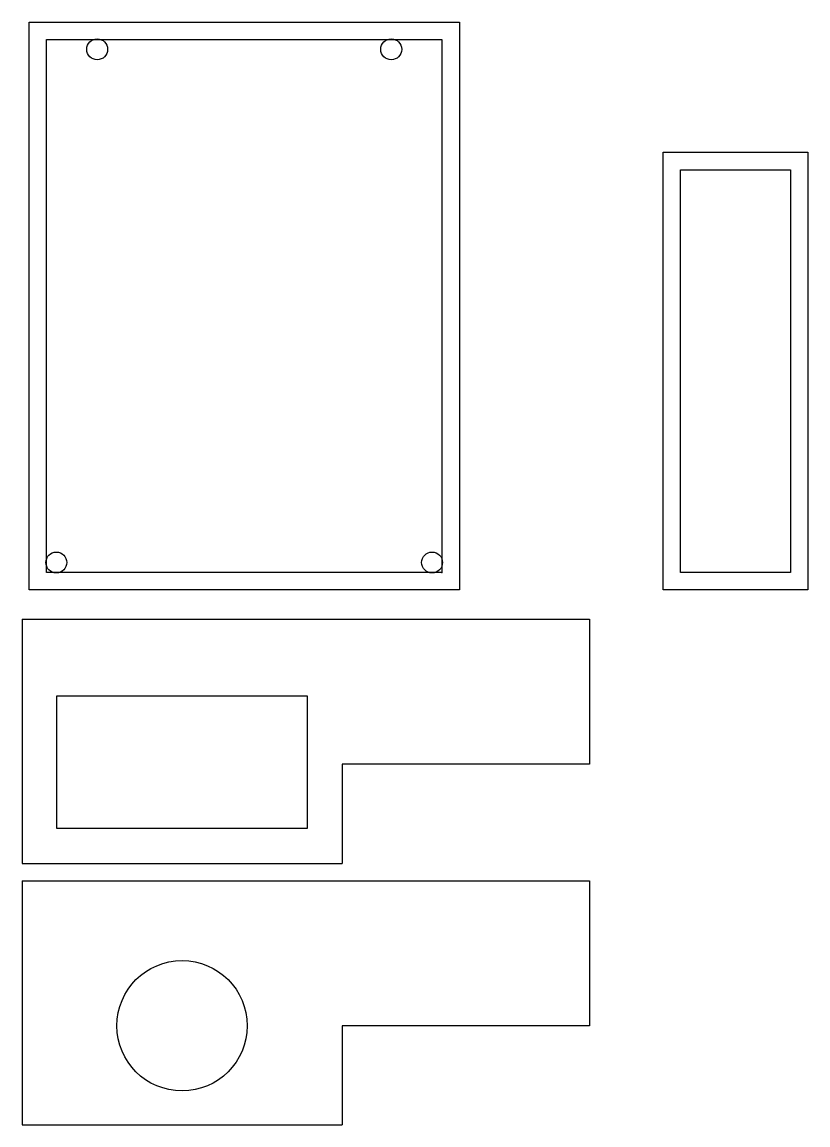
# Model space of a CAD drawing. Header units: centimetres. Extents: x -12 to 10.5, y -15.8 to 15.8.
import ezdxf

# ---------------------------------------------------------------- set-up
doc = ezdxf.new("R2010")
doc.units = ezdxf.units.CM
doc.header["$MEASUREMENT"] = 0
doc.layers.add('Phaser array v3_Sketch1', color=7, linetype='Continuous')

msp = doc.modelspace()

# ---------------------------------------------------------------- linework, layer by layer
at = {"layer": 'Phaser array v3_Sketch1'}
for p, q in [((-11.846, 15.78), (0.5, 15.78)), ((-11.846, -0.5), (-11.846, 15.78)), ((0.5, 15.78), (0.5, -0.5)), ((-11.346, 15.28), (0, 15.28)), ((-11.346, 0), (-11.346, 15.28)), ((0, 15.28), (0, 0)), ((6.345, -0.5), (6.345, 12.046)), ((6.345, 12.046), (10.5, 12.046)), ((10.5, 12.046), (10.5, -0.5)), ((6.845, 0), (6.845, 11.546)), ((6.845, 11.546), (10, 11.546)), ((10, 11.546), (10, 0)), ((10, 0), (6.845, 0)), ((0, 0), (-11.346, 0)), ((0.5, -0.5), (-11.846, -0.5)), ((10.5, -0.5), (6.345, -0.5)), ((-12.046, -1.345), (-12.046, -8.345)), ((-12.046, -1.345), (4.234, -1.345)), ((4.234, -1.345), (4.234, -5.5)), ((-11.046, -7.345), (-11.046, -3.538)), ((-11.046, -3.538), (-3.866, -3.538)), ((-11.046, -7.345), (-11.046, -3.538)), ((-3.866, -3.538), (-3.866, -7.345)), ((-2.866, -5.5), (-2.866, -8.345)), ((4.234, -5.5), (-2.866, -5.5)), ((-3.866, -7.345), (-11.046, -7.345)), ((-12.046, -8.345), (-2.866, -8.345)), ((-12.046, -8.845), (-12.046, -15.845)), ((-12.046, -8.845), (4.234, -8.845)), ((4.234, -8.845), (4.234, -13)), ((4.234, -13), (-2.866, -13)), ((-2.866, -13), (-2.866, -15.845)), ((-12.046, -15.845), (-2.866, -15.845))]:
    msp.add_line(p, q, dxfattribs=at)
for centre, radius in [((-9.89, 14.998), 0.3), ((-1.455, 14.998), 0.3), ((-11.063, 0.283), 0.3), ((-0.283, 0.283), 0.3), ((-7.456, -13), 1.869)]:
    msp.add_circle(centre, radius, dxfattribs=at)
msp.add_point((0, 0), dxfattribs=at)

doc.saveas('drawing.dxf')
